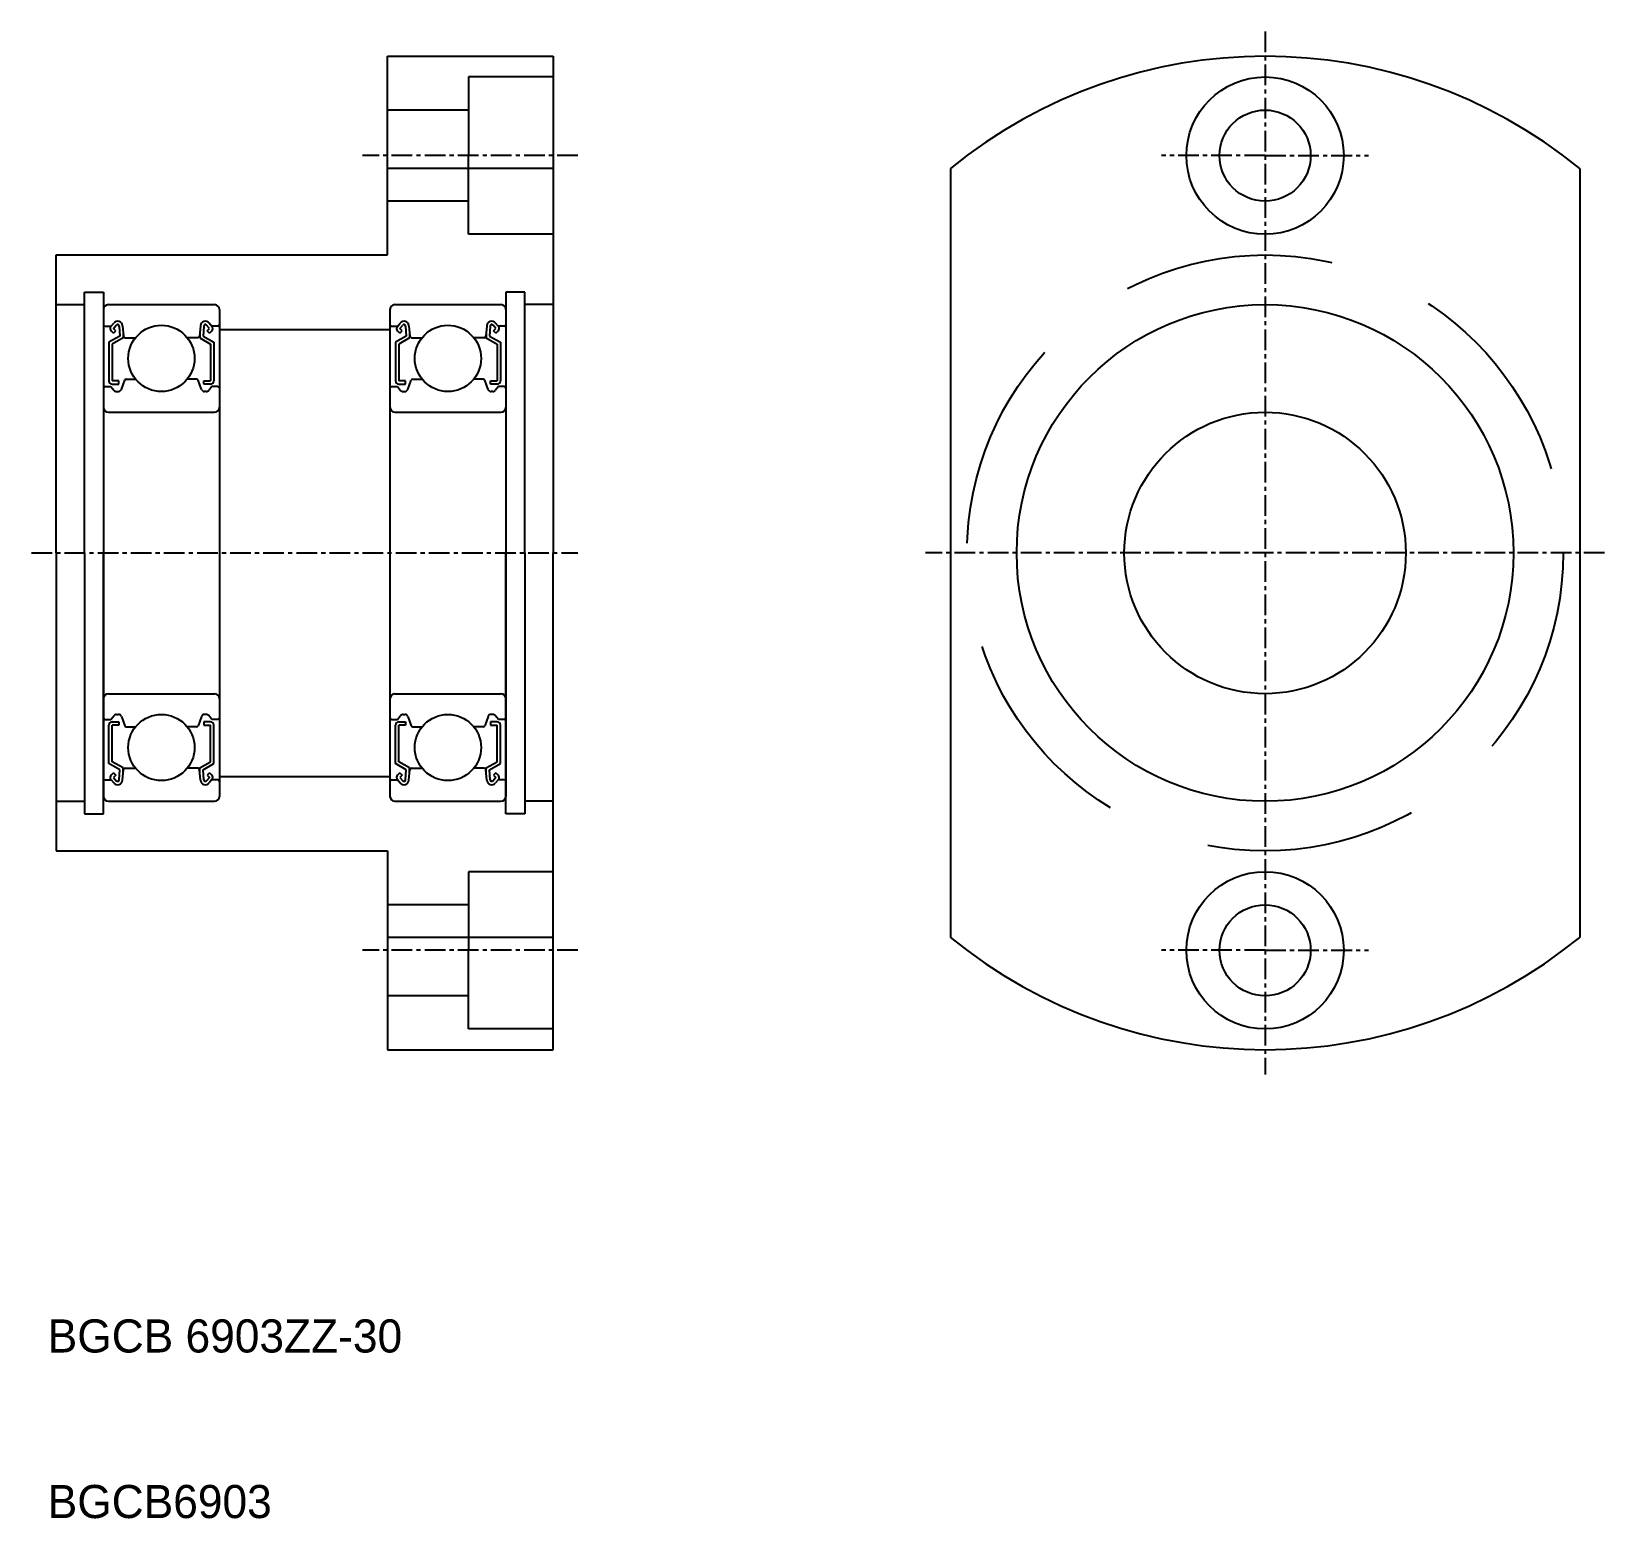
# Model space of a CAD drawing. Extents: x 139.4 to 234.4, y 70 to 159.8.
import ezdxf

# ---------------------------------------------------------------- set-up
doc = ezdxf.new("R2010")
doc.units = 0
doc.linetypes.add('CENTER', pattern=[2, 1.25, -0.25, 0.25, -0.25])
doc.linetypes.add('DASHED', pattern=[19.05, 12.7, -6.35])
doc.layers.get('0').update_dxf_attribs({"linetype": 'CONTINUOUS'})
doc.layers.add('CENTER', color=1, linetype='CENTER')

msp = doc.modelspace()

# ---------------------------------------------------------------- linework, layer by layer
for p, q in [((160.929, 146.279), (160.929, 158.279)), ((160.929, 158.279), (170.929, 158.279)), ((170.929, 158.279), (170.929, 128.279)), ((170.929, 151.495), (160.929, 151.495)), ((194.929, 151.495), (194.929, 105.062)), ((232.929, 151.495), (232.929, 105.062)), ((140.929, 146.279), (160.929, 146.279)), ((140.929, 128.279), (140.929, 146.279)), ((143.779, 142.979), (143.779, 113.579)), ((144.079, 143.279), (150.479, 143.279)), ((150.779, 142.979), (150.779, 113.579)), ((161.079, 142.979), (161.079, 113.579)), ((161.379, 143.279), (167.779, 143.279)), ((168.079, 142.979), (168.079, 113.579)), ((143.879, 141.979), (144.239, 141.979)), ((144.228, 141.965), (144.399, 142.169)), ((144.381, 141.554), (144.24, 141.695)), ((144.381, 141.837), (144.551, 142.039)), ((144.522, 141.696), (144.381, 141.837)), ((144.381, 141.554), (144.522, 141.696)), ((144.728, 141.98), (144.76, 141.38)), ((144.928, 142.003), (144.982, 141.37)), ((144.96, 141.625), (144.96, 141.264)), ((149.631, 142.003), (149.576, 141.37)), ((149.598, 141.625), (149.598, 141.264)), ((149.831, 141.98), (149.798, 141.38)), ((150.177, 141.837), (150.007, 142.039)), ((150.036, 141.696), (150.177, 141.837)), ((150.177, 141.554), (150.036, 141.696)), ((150.331, 141.965), (150.16, 142.169)), ((150.177, 141.554), (150.319, 141.695)), ((150.679, 141.979), (150.319, 141.979)), ((161.179, 141.979), (161.539, 141.979)), ((161.528, 141.965), (161.699, 142.169)), ((161.681, 141.554), (161.54, 141.695)), ((161.681, 141.837), (161.851, 142.039)), ((161.822, 141.696), (161.681, 141.837)), ((161.681, 141.554), (161.822, 141.696)), ((162.028, 141.98), (162.06, 141.38)), ((162.228, 142.003), (162.282, 141.37)), ((162.26, 141.625), (162.26, 141.264)), ((166.931, 142.003), (166.876, 141.37)), ((166.898, 141.625), (166.898, 141.264)), ((167.131, 141.98), (167.098, 141.38)), ((167.477, 141.837), (167.307, 142.039)), ((167.336, 141.696), (167.477, 141.837)), ((167.477, 141.554), (167.336, 141.696)), ((167.631, 141.965), (167.46, 142.169)), ((167.477, 141.554), (167.619, 141.695)), ((167.979, 141.979), (167.619, 141.979)), ((144.76, 141.38), (144.11, 141.004)), ((144.11, 141.004), (144.11, 138.679)), ((144.96, 141.264), (144.31, 140.889)), ((144.31, 140.889), (144.31, 138.679)), ((145.082, 141.279), (145.718, 141.279)), ((149.477, 141.279), (148.841, 141.279)), ((149.598, 141.264), (150.248, 140.889)), ((149.798, 141.38), (150.448, 141.004)), ((150.248, 140.889), (150.248, 138.679)), ((150.448, 141.004), (150.448, 138.679)), ((162.06, 141.38), (161.41, 141.004)), ((161.41, 141.004), (161.41, 138.679)), ((162.26, 141.264), (161.61, 140.889)), ((161.61, 140.889), (161.61, 138.679)), ((162.382, 141.279), (163.018, 141.279)), ((166.777, 141.279), (166.141, 141.279)), ((166.898, 141.264), (167.548, 140.889)), ((167.098, 141.38), (167.748, 141.004)), ((167.548, 140.889), (167.548, 138.679)), ((167.748, 141.004), (167.748, 138.679)), ((144.858, 138.16), (145.059, 138.713)), ((145.153, 138.779), (145.718, 138.779)), ((149.405, 138.779), (148.841, 138.779)), ((149.701, 138.16), (149.499, 138.713)), ((162.158, 138.16), (162.359, 138.713)), ((162.453, 138.779), (163.018, 138.779)), ((166.705, 138.779), (166.141, 138.779)), ((167.001, 138.16), (166.799, 138.713)), ((143.879, 138.329), (144.229, 138.329)), ((144.229, 138.329), (144.421, 138.1)), ((144.71, 138.679), (144.31, 138.679)), ((144.31, 138.479), (144.71, 138.479)), ((144.574, 138.029), (144.67, 138.029)), ((144.71, 138.479), (144.71, 138.679)), ((149.848, 138.679), (150.248, 138.679)), ((149.848, 138.479), (149.848, 138.679)), ((150.248, 138.479), (149.848, 138.479)), ((149.985, 138.029), (149.888, 138.029)), ((150.329, 138.329), (150.138, 138.1)), ((150.679, 138.329), (150.329, 138.329)), ((161.179, 138.329), (161.529, 138.329)), ((161.529, 138.329), (161.721, 138.1)), ((162.01, 138.679), (161.61, 138.679)), ((161.61, 138.479), (162.01, 138.479)), ((161.874, 138.029), (161.97, 138.029)), ((162.01, 138.479), (162.01, 138.679)), ((167.148, 138.679), (167.548, 138.679)), ((167.148, 138.479), (167.148, 138.679)), ((167.548, 138.479), (167.148, 138.479)), ((167.285, 138.029), (167.188, 138.029)), ((167.629, 138.329), (167.438, 138.1)), ((167.979, 138.329), (167.629, 138.329)), ((144.079, 136.779), (150.479, 136.779)), ((161.379, 136.779), (167.779, 136.779)), ((140.929, 128.279), (140.929, 110.279)), ((170.929, 98.279), (170.929, 128.279)), ((144.079, 119.779), (150.479, 119.779)), ((161.379, 119.779), (167.779, 119.779)), ((143.879, 118.229), (144.229, 118.229)), ((144.11, 115.554), (144.11, 117.879)), ((144.229, 118.229), (144.421, 118.457)), ((144.31, 118.079), (144.71, 118.079)), ((144.31, 115.669), (144.31, 117.879)), ((144.71, 117.879), (144.31, 117.879)), ((144.574, 118.529), (144.67, 118.529)), ((144.71, 118.079), (144.71, 117.879)), ((144.858, 118.397), (145.059, 117.844)), ((149.701, 118.397), (149.499, 117.844)), ((150.248, 118.079), (149.848, 118.079)), ((149.848, 118.079), (149.848, 117.879)), ((149.848, 117.879), (150.248, 117.879)), ((149.985, 118.529), (149.888, 118.529)), ((150.329, 118.229), (150.138, 118.457)), ((150.248, 115.669), (150.248, 117.879)), ((150.679, 118.229), (150.329, 118.229)), ((150.448, 115.554), (150.448, 117.879)), ((161.179, 118.229), (161.529, 118.229)), ((161.41, 115.554), (161.41, 117.879)), ((161.529, 118.229), (161.721, 118.457)), ((161.61, 118.079), (162.01, 118.079)), ((161.61, 115.669), (161.61, 117.879)), ((162.01, 117.879), (161.61, 117.879)), ((161.874, 118.529), (161.97, 118.529)), ((162.01, 118.079), (162.01, 117.879)), ((162.158, 118.397), (162.359, 117.844)), ((167.001, 118.397), (166.799, 117.844)), ((167.548, 118.079), (167.148, 118.079)), ((167.148, 118.079), (167.148, 117.879)), ((167.148, 117.879), (167.548, 117.879)), ((167.285, 118.529), (167.188, 118.529)), ((167.629, 118.229), (167.438, 118.457)), ((167.548, 115.669), (167.548, 117.879)), ((167.979, 118.229), (167.629, 118.229)), ((167.748, 115.554), (167.748, 117.879)), ((145.153, 117.779), (145.718, 117.779)), ((149.405, 117.779), (148.841, 117.779)), ((162.453, 117.779), (163.018, 117.779)), ((166.705, 117.779), (166.141, 117.779)), ((144.76, 115.178), (144.11, 115.554)), ((144.381, 115.004), (144.24, 114.862)), ((144.96, 115.294), (144.31, 115.669)), ((144.381, 115.004), (144.522, 114.862)), ((144.728, 114.577), (144.76, 115.178)), ((144.928, 114.554), (144.982, 115.187)), ((144.96, 114.933), (144.96, 115.294)), ((145.082, 115.279), (145.718, 115.279)), ((145.241, 115.279), (145.241, 115.279)), ((145.4, 115.279), (145.4, 115.279)), ((149.477, 115.279), (148.841, 115.279)), ((149.631, 114.554), (149.576, 115.187)), ((149.598, 115.294), (150.248, 115.669)), ((149.598, 114.933), (149.598, 115.294)), ((149.798, 115.178), (150.448, 115.554)), ((149.831, 114.577), (149.798, 115.178)), ((150.177, 115.004), (150.036, 114.862)), ((150.177, 115.004), (150.319, 114.862)), ((162.06, 115.178), (161.41, 115.554)), ((161.681, 115.004), (161.54, 114.862)), ((162.26, 115.294), (161.61, 115.669)), ((161.681, 115.004), (161.822, 114.862)), ((162.028, 114.577), (162.06, 115.178)), ((162.228, 114.554), (162.282, 115.187)), ((162.26, 114.933), (162.26, 115.294)), ((162.382, 115.279), (163.018, 115.279)), ((162.541, 115.279), (162.541, 115.279)), ((162.7, 115.279), (162.7, 115.279)), ((166.777, 115.279), (166.141, 115.279)), ((166.931, 114.554), (166.876, 115.187)), ((166.898, 115.294), (167.548, 115.669)), ((166.898, 114.933), (166.898, 115.294)), ((167.098, 115.178), (167.748, 115.554)), ((167.131, 114.577), (167.098, 115.178)), ((167.477, 115.004), (167.336, 114.862)), ((167.477, 115.004), (167.619, 114.862)), ((143.879, 114.579), (144.239, 114.579)), ((144.228, 114.593), (144.399, 114.388)), ((144.522, 114.862), (144.381, 114.721)), ((144.381, 114.721), (144.551, 114.518)), ((150.177, 114.721), (150.007, 114.518)), ((150.036, 114.862), (150.177, 114.721)), ((150.331, 114.593), (150.16, 114.388)), ((150.679, 114.579), (150.319, 114.579)), ((161.179, 114.579), (161.539, 114.579)), ((161.528, 114.593), (161.699, 114.388)), ((161.822, 114.862), (161.681, 114.721)), ((161.681, 114.721), (161.851, 114.518)), ((167.477, 114.721), (167.307, 114.518)), ((167.336, 114.862), (167.477, 114.721)), ((167.631, 114.593), (167.46, 114.388)), ((167.979, 114.579), (167.619, 114.579)), ((144.079, 113.279), (150.479, 113.279)), ((161.379, 113.279), (167.779, 113.279)), ((140.929, 110.279), (160.929, 110.279)), ((160.929, 110.279), (160.929, 98.279)), ((170.929, 105.062), (160.929, 105.062)), ((160.929, 98.279), (170.929, 98.279))]:
    msp.add_line(p, q)
at = {"color": 3, "linetype": 'DASHED'}
for p, q in [((170.929, 157.029), (165.829, 157.029)), ((165.829, 157.029), (165.829, 152.279)), ((165.829, 155.029), (160.929, 155.029)), ((165.829, 147.529), (165.829, 152.279)), ((165.829, 149.529), (160.929, 149.529)), ((170.929, 147.529), (165.829, 147.529)), ((170.929, 109.029), (165.829, 109.029)), ((165.829, 109.029), (165.829, 104.279)), ((165.829, 107.029), (160.929, 107.029)), ((165.829, 99.529), (165.829, 104.279)), ((165.829, 101.529), (160.929, 101.529)), ((170.929, 99.529), (165.829, 99.529))]:
    msp.add_line(p, q, dxfattribs=at)
at = {"color": 7, "linetype": 'CONTINUOUS'}
for p, q in [((142.639, 128.279), (142.639, 144.029)), ((142.639, 144.029), (143.779, 144.029)), ((143.779, 144.029), (143.779, 128.279)), ((168.079, 144.029), (168.079, 128.279)), ((169.219, 144.029), (168.079, 144.029)), ((169.219, 128.279), (169.219, 144.029)), ((140.929, 143.279), (142.639, 143.279)), ((170.929, 143.279), (169.219, 143.279)), ((150.779, 141.779), (161.079, 141.779)), ((142.639, 128.279), (142.639, 112.529)), ((143.779, 112.529), (143.779, 128.279)), ((168.079, 112.529), (168.079, 128.279)), ((169.219, 128.279), (169.219, 112.529)), ((150.779, 114.779), (161.079, 114.779)), ((140.929, 113.279), (142.639, 113.279)), ((170.929, 113.279), (169.219, 113.279)), ((142.639, 112.529), (143.779, 112.529)), ((169.219, 112.529), (168.079, 112.529))]:
    msp.add_line(p, q, dxfattribs=at)
for centre, radius in [((213.929, 152.279), 4.75), ((213.929, 152.279), 2.75), ((213.929, 128.279), 15), ((147.279, 140.029), 2), ((164.579, 140.029), 2), ((213.929, 128.279), 8.5), ((147.279, 116.529), 2), ((164.579, 116.529), 2), ((213.929, 104.279), 4.75), ((213.929, 104.279), 2.75)]:
    msp.add_circle(centre, radius)
at = {"color": 3, "linetype": 'DASHED'}
msp.add_circle((213.929, 128.279), 18, dxfattribs=at)
for centre, radius, start, end in [((213.929, 128.279), 30, 50.70352, 129.29648), ((144.079, 142.979), 0.3, 90, 180), ((150.479, 142.979), 0.3, 0, 90), ((161.379, 142.979), 0.3, 90, 180), ((167.779, 142.979), 0.3, 0, 90), ((143.879, 142.079), 0.1, 180, 270), ((144.381, 141.836), 0.2, 140.13812, 225), ((144.629, 141.977), 0.3, 4.93473, 140.13812), ((144.628, 141.975), 0.1, 3.10146, 139.95138), ((149.93, 141.977), 0.3, 39.86188, 175.06527), ((149.931, 141.975), 0.1, 40.04862, 176.89854), ((150.177, 141.836), 0.2, 315, 39.86188), ((150.679, 142.079), 0.1, 270, 0), ((161.179, 142.079), 0.1, 180, 270), ((161.681, 141.836), 0.2, 140.13812, 225), ((161.929, 141.977), 0.3, 4.93473, 140.13812), ((161.928, 141.975), 0.1, 3.10146, 139.95138), ((167.23, 141.977), 0.3, 39.86188, 175.06527), ((167.231, 141.975), 0.1, 40.04862, 176.89854), ((167.477, 141.836), 0.2, 315, 39.86188), ((167.979, 142.079), 0.1, 270, 0), ((145.082, 141.379), 0.1, 184.93473, 269.9991), ((149.477, 141.379), 0.1, 270.0009, 355.06527), ((162.382, 141.379), 0.1, 184.93473, 269.9991), ((166.777, 141.379), 0.1, 270.0009, 355.06527), ((145.153, 138.679), 0.1, 90, 159.99123), ((149.405, 138.679), 0.1, 20.00877, 90), ((162.453, 138.679), 0.1, 90, 159.99123), ((166.705, 138.679), 0.1, 20.00877, 90), ((143.879, 138.229), 0.1, 90, 180), ((144.31, 138.679), 0.2, 180, 270), ((144.574, 138.229), 0.2, 219.97741, 270), ((144.67, 138.229), 0.2, 270, 339.99123), ((149.888, 138.229), 0.2, 200.00877, 270), ((149.985, 138.229), 0.2, 270, 320.02259), ((150.248, 138.679), 0.2, 270, 0), ((150.679, 138.229), 0.1, 0, 90), ((161.179, 138.229), 0.1, 90, 180), ((161.61, 138.679), 0.2, 180, 270), ((161.874, 138.229), 0.2, 219.97741, 270), ((161.97, 138.229), 0.2, 270, 339.99123), ((167.188, 138.229), 0.2, 200.00877, 270), ((167.285, 138.229), 0.2, 270, 320.02259), ((167.548, 138.679), 0.2, 270, 0), ((167.979, 138.229), 0.1, 0, 90), ((144.079, 137.079), 0.3, 180, 270), ((150.479, 137.079), 0.3, 270, 0), ((161.379, 137.079), 0.3, 180, 270), ((167.779, 137.079), 0.3, 270, 0), ((144.079, 119.479), 0.3, 90, 180), ((150.479, 119.479), 0.3, 0, 90), ((161.379, 119.479), 0.3, 90, 180), ((167.779, 119.479), 0.3, 0, 90), ((143.879, 118.329), 0.1, 180, 270), ((144.31, 117.879), 0.2, 90, 180), ((144.574, 118.329), 0.2, 90, 140.02259), ((144.67, 118.329), 0.2, 20.00877, 90), ((145.153, 117.879), 0.1, 200.00877, 270), ((149.405, 117.879), 0.1, 270, 339.99123), ((149.888, 118.329), 0.2, 90, 159.99123), ((149.985, 118.329), 0.2, 39.97741, 90), ((150.248, 117.879), 0.2, 0, 90), ((150.679, 118.329), 0.1, 270, 0), ((161.179, 118.329), 0.1, 180, 270), ((161.61, 117.879), 0.2, 90, 180), ((161.874, 118.329), 0.2, 90, 140.02259), ((161.97, 118.329), 0.2, 20.00877, 90), ((162.453, 117.879), 0.1, 200.00877, 270), ((166.705, 117.879), 0.1, 270, 339.99123), ((167.188, 118.329), 0.2, 90, 159.99123), ((167.285, 118.329), 0.2, 39.97741, 90), ((167.548, 117.879), 0.2, 0, 90), ((167.979, 118.329), 0.1, 270, 0), ((145.082, 115.179), 0.1, 90.0009, 175.06527), ((149.477, 115.179), 0.1, 4.93473, 89.9991), ((162.382, 115.179), 0.1, 90.0009, 175.06527), ((166.777, 115.179), 0.1, 4.93473, 89.9991), ((143.879, 114.479), 0.1, 90, 180), ((144.381, 114.721), 0.2, 135, 219.86188), ((144.629, 114.58), 0.3, 219.86188, 355.06527), ((144.628, 114.583), 0.1, 220.04862, 356.89854), ((149.93, 114.58), 0.3, 184.93473, 320.13812), ((149.931, 114.583), 0.1, 183.10146, 319.95138), ((150.177, 114.721), 0.2, 320.13812, 45), ((150.679, 114.479), 0.1, 0, 90), ((161.179, 114.479), 0.1, 90, 180), ((161.681, 114.721), 0.2, 135, 219.86188), ((161.929, 114.58), 0.3, 219.86188, 355.06527), ((161.928, 114.583), 0.1, 220.04862, 356.89854), ((167.23, 114.58), 0.3, 184.93473, 320.13812), ((167.231, 114.583), 0.1, 183.10146, 319.95138), ((167.477, 114.721), 0.2, 320.13812, 45), ((167.979, 114.479), 0.1, 0, 90), ((144.079, 113.579), 0.3, 180, 270), ((150.479, 113.579), 0.3, 270, 0), ((161.379, 113.579), 0.3, 180, 270), ((167.779, 113.579), 0.3, 270, 0), ((213.929, 128.279), 30, 230.70352, 309.29648)]:
    msp.add_arc(centre, radius, start, end)
at = {"layer": 'CENTER'}
for p, q in [((213.929, 159.779), (213.929, 96.779)), ((172.429, 152.279), (159.429, 152.279)), ((213.929, 152.279), (207.679, 152.279)), ((213.929, 152.279), (220.179, 152.279)), ((139.429, 128.279), (172.429, 128.279)), ((234.429, 128.279), (193.429, 128.279)), ((172.429, 104.279), (159.429, 104.279)), ((213.929, 104.279), (207.679, 104.279)), ((213.929, 104.279), (220.179, 104.279))]:
    msp.add_line(p, q, dxfattribs=at)

# ---------------------------------------------------------------- texts
for s, p in [('BGCB 6903ZZ-30', (140.412, 79.987)), ('BGCB6903', (140.412, 69.987))]:
    msp.add_text(s, height=2).set_placement(p)

doc.saveas('drawing.dxf')
